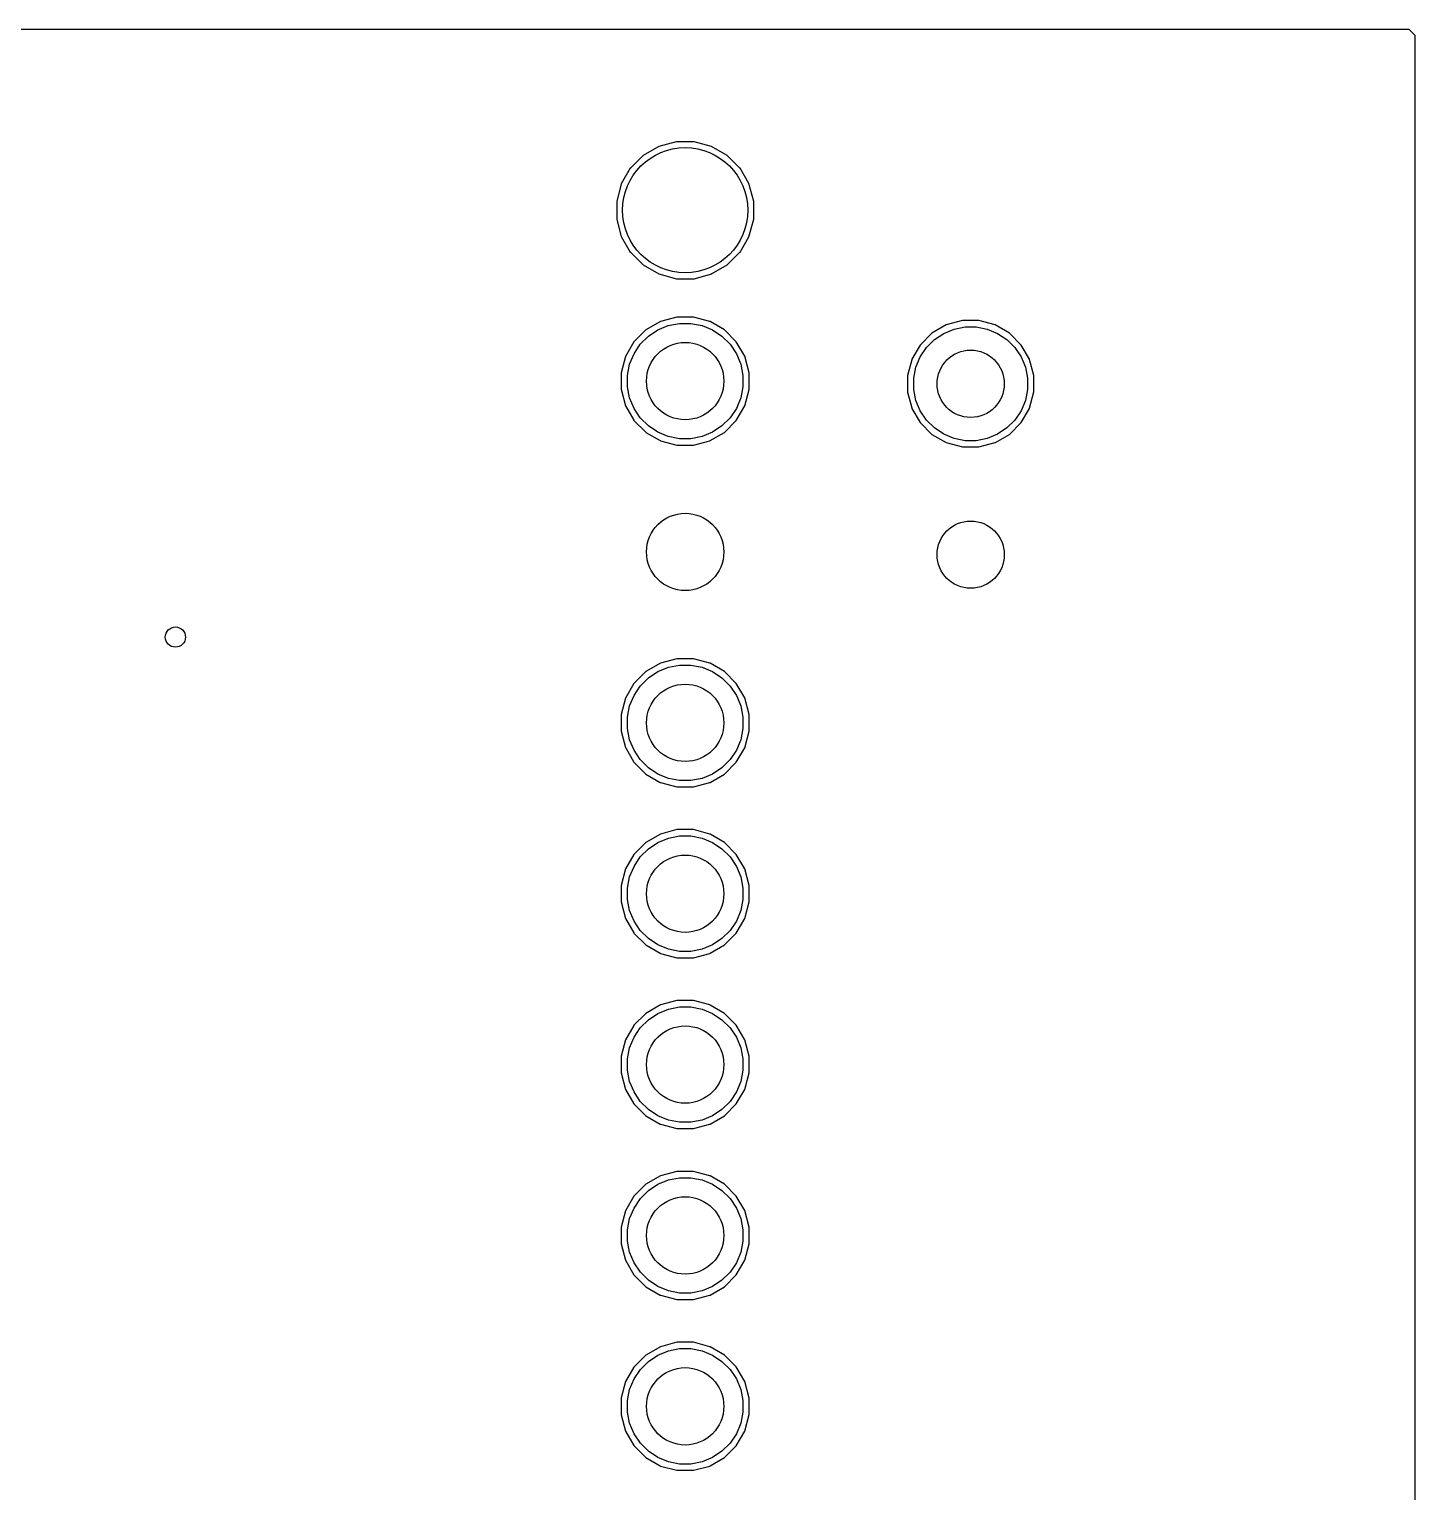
# Model space of a CAD drawing. Header units: inches. Extents: x 5.04 to 6.66, y -5.01 to -3.26.
# Drawn here: x 5.846 to 6.657, y -4.12 to -3.264 of the extents above; entities that cross this region are included whole.
import ezdxf

# ---------------------------------------------------------------- set-up
doc = ezdxf.new("R2010")
doc.units = ezdxf.units.IN
doc.header["$MEASUREMENT"] = 0
doc.layers.add('B.Cu', color=153, linetype='CONTINUOUS', true_color=0x4d7fc4)

msp = doc.modelspace()

# ---------------------------------------------------------------- linework, layer by layer
at = {"layer": 'B.Cu', "linetype": 'CONTINUOUS'}
for p, q in [((5.0389, -3.26378), (6.65402, -3.26378)), ((6.65402, -3.26378), (6.65748, -3.26724)), ((6.65748, -3.26724), (6.65748, -5.00047)), ((6.20575, -3.33764), (6.19835, -3.34508)), ((6.21492, -3.33236), (6.20575, -3.33764)), ((6.21496, -3.33232), (6.21492, -3.33236)), ((6.2252, -3.32957), (6.21496, -3.33232)), ((6.23563, -3.32957), (6.2252, -3.32957)), ((6.24587, -3.33232), (6.23563, -3.32957)), ((6.24591, -3.33236), (6.24587, -3.33232)), ((6.25508, -3.33764), (6.24591, -3.33236)), ((6.26248, -3.34508), (6.25508, -3.33764)), ((6.19831, -3.34512), (6.19295, -3.35433)), ((6.19835, -3.34508), (6.19831, -3.34512)), ((6.26252, -3.34512), (6.26248, -3.34508)), ((6.26776, -3.35413), (6.26252, -3.34512)), ((6.19295, -3.35437), (6.19035, -3.36433)), ((6.19295, -3.35433), (6.19295, -3.35437)), ((6.27055, -3.36449), (6.26776, -3.35413)), ((6.19035, -3.36433), (6.19035, -3.37504)), ((6.27055, -3.37488), (6.27055, -3.36449)), ((6.19035, -3.37504), (6.19299, -3.38512)), ((6.26776, -3.38524), (6.27055, -3.37488)), ((6.19299, -3.38512), (6.19831, -3.39425)), ((6.26252, -3.39425), (6.26776, -3.38524)), ((6.19831, -3.39425), (6.19835, -3.39429)), ((6.19835, -3.39429), (6.20575, -3.40173)), ((6.25508, -3.40173), (6.26248, -3.39429)), ((6.26248, -3.39429), (6.26252, -3.39425)), ((6.20575, -3.40173), (6.21492, -3.40701)), ((6.24591, -3.40701), (6.25508, -3.40173)), ((6.21492, -3.40701), (6.22524, -3.40976)), ((6.22524, -3.40976), (6.23559, -3.40976)), ((6.23559, -3.40976), (6.24594, -3.40701)), ((6.24594, -3.40701), (6.24591, -3.40701)), ((6.20744, -3.43972), (6.20043, -3.44669)), ((6.20748, -3.43969), (6.20744, -3.43972)), ((6.21591, -3.4348), (6.20748, -3.43969)), ((6.20887, -3.44343), (6.2144, -3.43973)), ((6.2144, -3.43973), (6.22055, -3.43719)), ((6.22555, -3.4322), (6.21591, -3.4348)), ((6.22055, -3.43719), (6.22708, -3.43589)), ((6.23524, -3.4322), (6.22555, -3.4322)), ((6.22708, -3.43589), (6.23374, -3.43589)), ((6.23374, -3.43589), (6.24027, -3.43719)), ((6.24492, -3.4348), (6.23524, -3.4322)), ((6.24027, -3.43719), (6.24642, -3.43973)), ((6.24504, -3.43484), (6.24492, -3.4348)), ((6.25339, -3.43969), (6.24504, -3.43484)), ((6.24642, -3.43973), (6.25195, -3.44343)), ((6.26035, -3.44665), (6.25339, -3.43969)), ((6.38319, -3.43685), (6.37488, -3.44165)), ((6.38176, -3.44175), (6.38782, -3.43924)), ((6.39276, -3.43425), (6.38319, -3.43685)), ((6.38782, -3.43924), (6.39426, -3.43796)), ((6.40232, -3.43425), (6.39276, -3.43425)), ((6.39426, -3.43796), (6.40082, -3.43796)), ((6.40082, -3.43796), (6.40725, -3.43924)), ((6.41193, -3.43685), (6.40232, -3.43425)), ((6.40725, -3.43924), (6.41331, -3.44175)), ((6.4202, -3.44165), (6.41189, -3.43685)), ((6.41189, -3.43685), (6.41193, -3.43685)), ((6.20039, -3.44673), (6.19555, -3.4552)), ((6.20043, -3.44669), (6.20039, -3.44673)), ((6.20046, -3.45367), (6.20416, -3.44814)), ((6.20416, -3.44814), (6.20887, -3.44343)), ((6.25195, -3.44343), (6.25666, -3.44814)), ((6.25666, -3.44814), (6.26036, -3.45367)), ((6.26528, -3.45512), (6.26035, -3.44665)), ((6.36791, -3.44862), (6.36315, -3.45685)), ((6.37488, -3.44165), (6.36791, -3.44862)), ((6.37167, -3.45003), (6.37631, -3.44539)), ((6.37631, -3.44539), (6.38176, -3.44175)), ((6.41331, -3.44175), (6.41877, -3.44539)), ((6.41877, -3.44539), (6.42341, -3.45003)), ((6.42717, -3.44862), (6.4202, -3.44165)), ((6.43193, -3.45685), (6.42717, -3.44862)), ((6.19555, -3.4552), (6.19295, -3.4648)), ((6.19792, -3.45982), (6.20046, -3.45367)), ((6.26036, -3.45367), (6.26291, -3.45982)), ((6.26791, -3.46484), (6.26528, -3.45512)), ((6.36303, -3.45717), (6.36059, -3.46642)), ((6.36315, -3.45685), (6.36303, -3.45717)), ((6.36552, -3.46155), (6.36803, -3.45548)), ((6.36803, -3.45548), (6.37167, -3.45003)), ((6.42341, -3.45003), (6.42705, -3.45548)), ((6.42705, -3.45548), (6.42956, -3.46155)), ((6.43197, -3.45697), (6.43193, -3.45685)), ((6.43453, -3.4665), (6.43197, -3.45697)), ((6.19295, -3.4648), (6.19295, -3.47449)), ((6.19662, -3.46635), (6.19792, -3.45982)), ((6.26291, -3.45982), (6.2642, -3.46635)), ((6.26791, -3.46642), (6.26791, -3.46484)), ((6.36424, -3.46798), (6.36552, -3.46155)), ((6.42956, -3.46155), (6.43084, -3.46798)), ((6.19295, -3.47449), (6.19555, -3.48417)), ((6.19662, -3.47301), (6.19662, -3.46635)), ((6.19792, -3.47954), (6.19662, -3.47301)), ((6.2642, -3.47301), (6.26291, -3.47954)), ((6.2642, -3.46635), (6.2642, -3.47301)), ((6.26528, -3.48421), (6.26791, -3.47453)), ((6.26791, -3.47453), (6.26791, -3.46642)), ((6.36059, -3.46642), (6.36059, -3.4761)), ((6.36424, -3.47454), (6.36424, -3.46798)), ((6.36552, -3.48097), (6.36424, -3.47454)), ((6.43084, -3.47454), (6.42956, -3.48097)), ((6.43084, -3.46798), (6.43084, -3.47454)), ((6.43453, -3.47602), (6.43453, -3.4665)), ((6.20046, -3.48569), (6.19792, -3.47954)), ((6.26291, -3.47954), (6.26036, -3.48569)), ((6.36059, -3.4761), (6.36303, -3.48535)), ((6.36803, -3.48703), (6.36552, -3.48097)), ((6.42956, -3.48097), (6.42705, -3.48703)), ((6.43197, -3.48555), (6.43453, -3.47602)), ((6.19555, -3.48417), (6.20039, -3.49264)), ((6.20416, -3.49122), (6.20046, -3.48569)), ((6.20887, -3.49593), (6.20416, -3.49122)), ((6.25666, -3.49122), (6.25195, -3.49593)), ((6.26036, -3.48569), (6.25666, -3.49122)), ((6.26035, -3.49272), (6.26528, -3.48421)), ((6.36303, -3.48535), (6.36315, -3.48567)), ((6.36315, -3.48567), (6.36791, -3.4939)), ((6.37167, -3.49249), (6.36803, -3.48703)), ((6.42705, -3.48703), (6.42341, -3.49249)), ((6.42717, -3.4939), (6.43193, -3.48567)), ((6.43193, -3.48567), (6.43197, -3.48555)), ((6.20039, -3.49264), (6.20043, -3.49268)), ((6.20043, -3.49268), (6.20744, -3.49965)), ((6.20744, -3.49965), (6.20748, -3.49969)), ((6.20748, -3.49969), (6.21583, -3.50453)), ((6.2144, -3.49963), (6.20887, -3.49593)), ((6.22055, -3.50218), (6.2144, -3.49963)), ((6.24642, -3.49963), (6.24027, -3.50218)), ((6.24504, -3.50453), (6.25339, -3.49969)), ((6.25195, -3.49593), (6.24642, -3.49963)), ((6.25339, -3.49969), (6.26035, -3.49272)), ((6.36791, -3.4939), (6.37488, -3.50087)), ((6.37631, -3.49713), (6.37167, -3.49249)), ((6.38176, -3.50077), (6.37631, -3.49713)), ((6.41877, -3.49713), (6.41331, -3.50077)), ((6.42341, -3.49249), (6.41877, -3.49713)), ((6.4202, -3.50087), (6.42717, -3.4939)), ((6.21583, -3.50453), (6.21602, -3.50461)), ((6.21602, -3.50461), (6.22551, -3.50713)), ((6.22708, -3.50347), (6.22055, -3.50218)), ((6.22551, -3.50713), (6.23531, -3.50713)), ((6.23374, -3.50347), (6.22708, -3.50347)), ((6.24027, -3.50218), (6.23374, -3.50347)), ((6.23531, -3.50713), (6.24484, -3.50461)), ((6.24484, -3.50461), (6.24504, -3.50453)), ((6.37488, -3.50087), (6.38311, -3.50563)), ((6.38782, -3.50328), (6.38176, -3.50077)), ((6.38311, -3.50563), (6.38323, -3.50567)), ((6.38323, -3.50567), (6.3928, -3.50823)), ((6.39426, -3.50456), (6.38782, -3.50328)), ((6.3928, -3.50823), (6.40228, -3.50823)), ((6.40082, -3.50456), (6.39426, -3.50456)), ((6.40725, -3.50328), (6.40082, -3.50456)), ((6.40228, -3.50823), (6.41185, -3.50567)), ((6.41331, -3.50077), (6.40725, -3.50328)), ((6.41185, -3.50567), (6.41197, -3.50563)), ((6.41197, -3.50563), (6.4202, -3.50087)), ((6.21591, -3.6348), (6.20748, -3.63969)), ((6.21441, -3.63973), (6.22056, -3.63719)), ((6.22555, -3.6322), (6.21591, -3.6348)), ((6.22056, -3.63719), (6.22708, -3.63589)), ((6.23524, -3.6322), (6.22555, -3.6322)), ((6.22708, -3.63589), (6.23374, -3.63589)), ((6.23374, -3.63589), (6.24027, -3.63719)), ((6.24492, -3.6348), (6.23524, -3.6322)), ((6.24027, -3.63719), (6.24642, -3.63973)), ((6.24504, -3.63484), (6.24492, -3.6348)), ((6.25339, -3.63969), (6.24504, -3.63484)), ((6.20744, -3.63972), (6.20043, -3.64669)), ((6.20416, -3.64814), (6.20887, -3.64343)), ((6.20748, -3.63969), (6.20744, -3.63972)), ((6.20887, -3.64343), (6.21441, -3.63973)), ((6.24642, -3.63973), (6.25195, -3.64343)), ((6.25195, -3.64343), (6.25666, -3.64814)), ((6.26035, -3.64665), (6.25339, -3.63969)), ((6.20039, -3.64673), (6.19555, -3.6552)), ((6.19792, -3.65982), (6.20047, -3.65367)), ((6.20043, -3.64669), (6.20039, -3.64673)), ((6.20047, -3.65367), (6.20416, -3.64814)), ((6.25666, -3.64814), (6.26036, -3.65367)), ((6.26528, -3.65512), (6.26035, -3.64665)), ((6.26036, -3.65367), (6.26291, -3.65982)), ((6.19555, -3.6552), (6.19295, -3.6648)), ((6.19662, -3.66635), (6.19792, -3.65982)), ((6.26291, -3.65982), (6.26421, -3.66635)), ((6.26791, -3.66484), (6.26528, -3.65512)), ((6.19295, -3.6648), (6.19295, -3.67449)), ((6.19662, -3.67301), (6.19662, -3.66635)), ((6.26421, -3.66635), (6.26421, -3.67301)), ((6.26791, -3.67453), (6.26791, -3.66484)), ((6.19295, -3.67449), (6.19555, -3.68421)), ((6.19792, -3.67954), (6.19662, -3.67301)), ((6.20047, -3.68569), (6.19792, -3.67954)), ((6.26291, -3.67954), (6.26036, -3.68569)), ((6.26421, -3.67301), (6.26291, -3.67954)), ((6.26528, -3.68425), (6.26791, -3.67453)), ((6.19555, -3.68421), (6.19559, -3.68425)), ((6.19559, -3.68425), (6.20039, -3.69264)), ((6.20416, -3.69122), (6.20047, -3.68569)), ((6.26036, -3.68569), (6.25666, -3.69122)), ((6.26035, -3.69272), (6.26528, -3.68425)), ((6.20039, -3.69264), (6.20043, -3.69268)), ((6.20043, -3.69268), (6.20744, -3.69965)), ((6.20887, -3.69593), (6.20416, -3.69122)), ((6.21441, -3.69963), (6.20887, -3.69593)), ((6.25195, -3.69593), (6.24642, -3.69963)), ((6.25666, -3.69122), (6.25195, -3.69593)), ((6.25339, -3.69969), (6.26035, -3.69272)), ((6.20744, -3.69965), (6.20748, -3.69969)), ((6.20748, -3.69969), (6.21583, -3.70453)), ((6.22056, -3.70218), (6.21441, -3.69963)), ((6.21583, -3.70453), (6.21602, -3.70461)), ((6.21602, -3.70461), (6.22551, -3.70713)), ((6.22708, -3.70347), (6.22056, -3.70218)), ((6.23374, -3.70347), (6.22708, -3.70347)), ((6.24027, -3.70218), (6.23374, -3.70347)), ((6.23531, -3.70713), (6.24484, -3.70461)), ((6.24642, -3.69963), (6.24027, -3.70218)), ((6.24484, -3.70461), (6.24504, -3.70453)), ((6.24504, -3.70453), (6.25339, -3.69969)), ((6.22551, -3.70713), (6.23531, -3.70713)), ((6.20744, -3.73972), (6.20043, -3.74669)), ((6.20748, -3.73969), (6.20744, -3.73972)), ((6.21591, -3.7348), (6.20748, -3.73969)), ((6.20887, -3.74343), (6.21441, -3.73973)), ((6.21441, -3.73973), (6.22056, -3.73719)), ((6.22555, -3.7322), (6.21591, -3.7348)), ((6.22056, -3.73719), (6.22708, -3.73589)), ((6.23524, -3.7322), (6.22555, -3.7322)), ((6.22708, -3.73589), (6.23374, -3.73589)), ((6.23374, -3.73589), (6.24027, -3.73719)), ((6.24492, -3.7348), (6.23524, -3.7322)), ((6.24027, -3.73719), (6.24642, -3.73973)), ((6.24504, -3.73484), (6.24492, -3.7348)), ((6.25339, -3.73969), (6.24504, -3.73484)), ((6.24642, -3.73973), (6.25196, -3.74343)), ((6.26035, -3.74665), (6.25339, -3.73969)), ((6.20035, -3.74681), (6.19555, -3.7552)), ((6.20043, -3.74669), (6.20035, -3.74681)), ((6.20047, -3.75367), (6.20416, -3.74814)), ((6.20416, -3.74814), (6.20887, -3.74343)), ((6.25196, -3.74343), (6.25666, -3.74814)), ((6.25666, -3.74814), (6.26036, -3.75367)), ((6.26528, -3.75512), (6.26035, -3.74665)), ((6.19555, -3.7552), (6.19295, -3.7648)), ((6.19792, -3.75982), (6.20047, -3.75367)), ((6.26036, -3.75367), (6.26291, -3.75982)), ((6.26791, -3.76484), (6.26528, -3.75512)), ((6.19295, -3.7648), (6.19295, -3.77449)), ((6.19662, -3.76635), (6.19792, -3.75982)), ((6.26291, -3.75982), (6.26421, -3.76635)), ((6.26791, -3.77453), (6.26791, -3.76484)), ((6.19662, -3.77301), (6.19662, -3.76635)), ((6.19792, -3.77954), (6.19662, -3.77301)), ((6.26421, -3.77301), (6.26291, -3.77954)), ((6.26421, -3.76635), (6.26421, -3.77301)), ((6.19295, -3.77449), (6.19555, -3.78417)), ((6.20047, -3.78569), (6.19792, -3.77954)), ((6.26291, -3.77954), (6.26036, -3.78569)), ((6.26528, -3.78421), (6.26791, -3.77453)), ((6.19555, -3.78417), (6.20039, -3.79264)), ((6.20416, -3.79122), (6.20047, -3.78569)), ((6.20887, -3.79593), (6.20416, -3.79122)), ((6.25666, -3.79122), (6.25196, -3.79593)), ((6.26036, -3.78569), (6.25666, -3.79122)), ((6.26035, -3.79272), (6.26528, -3.78421)), ((6.20039, -3.79264), (6.20043, -3.79268)), ((6.20043, -3.79268), (6.20744, -3.79965)), ((6.20744, -3.79965), (6.20748, -3.79969)), ((6.20748, -3.79969), (6.21583, -3.80453)), ((6.21441, -3.79963), (6.20887, -3.79593)), ((6.22056, -3.80218), (6.21441, -3.79963)), ((6.24642, -3.79963), (6.24027, -3.80218)), ((6.24504, -3.80453), (6.25339, -3.79969)), ((6.25196, -3.79593), (6.24642, -3.79963)), ((6.25339, -3.79969), (6.26035, -3.79272)), ((6.21583, -3.80453), (6.21602, -3.80461)), ((6.21602, -3.80461), (6.22551, -3.80713)), ((6.22708, -3.80347), (6.22056, -3.80218)), ((6.22551, -3.80713), (6.23531, -3.80713)), ((6.23374, -3.80347), (6.22708, -3.80347)), ((6.24027, -3.80218), (6.23374, -3.80347)), ((6.23531, -3.80713), (6.24484, -3.80461)), ((6.24484, -3.80461), (6.24504, -3.80453)), ((6.22555, -3.8322), (6.21591, -3.8348)), ((6.23524, -3.8322), (6.22555, -3.8322)), ((6.24492, -3.8348), (6.23524, -3.8322)), ((6.20744, -3.83972), (6.20043, -3.84669)), ((6.20748, -3.83969), (6.20744, -3.83972)), ((6.21591, -3.8348), (6.20748, -3.83969)), ((6.20887, -3.84343), (6.21441, -3.83973)), ((6.21441, -3.83973), (6.22056, -3.83719)), ((6.22056, -3.83719), (6.22709, -3.83589)), ((6.22709, -3.83589), (6.23374, -3.83589)), ((6.23374, -3.83589), (6.24027, -3.83719)), ((6.24027, -3.83719), (6.24642, -3.83973)), ((6.24504, -3.83484), (6.24492, -3.8348)), ((6.25339, -3.83969), (6.24504, -3.83484)), ((6.24642, -3.83973), (6.25196, -3.84343)), ((6.26035, -3.84665), (6.25339, -3.83969)), ((6.20039, -3.84673), (6.19555, -3.8552)), ((6.20043, -3.84669), (6.20039, -3.84673)), ((6.20047, -3.85367), (6.20416, -3.84814)), ((6.20416, -3.84814), (6.20887, -3.84343)), ((6.25196, -3.84343), (6.25666, -3.84814)), ((6.25666, -3.84814), (6.26036, -3.85367)), ((6.26528, -3.85512), (6.26035, -3.84665)), ((6.19555, -3.8552), (6.19295, -3.8648)), ((6.19662, -3.86635), (6.19792, -3.85982)), ((6.19792, -3.85982), (6.20047, -3.85367)), ((6.26036, -3.85367), (6.26291, -3.85982)), ((6.26291, -3.85982), (6.26421, -3.86635)), ((6.26791, -3.86484), (6.26528, -3.85512)), ((6.19295, -3.8648), (6.19295, -3.87449)), ((6.19662, -3.87301), (6.19662, -3.86635)), ((6.26421, -3.86635), (6.26421, -3.87301)), ((6.26791, -3.87453), (6.26791, -3.86484)), ((6.19295, -3.87449), (6.19555, -3.88417)), ((6.19792, -3.87954), (6.19662, -3.87301)), ((6.26421, -3.87301), (6.26291, -3.87954)), ((6.26528, -3.88421), (6.26791, -3.87453)), ((6.19555, -3.88417), (6.20039, -3.89264)), ((6.20047, -3.88569), (6.19792, -3.87954)), ((6.20416, -3.89122), (6.20047, -3.88569)), ((6.26036, -3.88569), (6.25666, -3.89122)), ((6.26035, -3.89272), (6.26528, -3.88421)), ((6.26291, -3.87954), (6.26036, -3.88569)), ((6.20039, -3.89264), (6.20043, -3.89268)), ((6.20043, -3.89268), (6.20744, -3.89965)), ((6.20887, -3.89593), (6.20416, -3.89122)), ((6.25666, -3.89122), (6.25196, -3.89593)), ((6.25339, -3.89969), (6.26035, -3.89272)), ((6.20744, -3.89965), (6.20748, -3.89969)), ((6.20748, -3.89969), (6.21583, -3.90453)), ((6.21441, -3.89963), (6.20887, -3.89593)), ((6.22056, -3.90218), (6.21441, -3.89963)), ((6.22709, -3.90347), (6.22056, -3.90218)), ((6.24027, -3.90218), (6.23374, -3.90347)), ((6.24642, -3.89963), (6.24027, -3.90218)), ((6.24504, -3.90453), (6.25339, -3.89969)), ((6.25196, -3.89593), (6.24642, -3.89963)), ((6.21583, -3.90453), (6.21602, -3.90461)), ((6.21602, -3.90461), (6.22551, -3.90713)), ((6.22551, -3.90713), (6.23531, -3.90713)), ((6.23374, -3.90347), (6.22709, -3.90347)), ((6.23531, -3.90713), (6.24484, -3.90461)), ((6.24484, -3.90461), (6.24504, -3.90453)), ((6.21591, -3.9348), (6.20748, -3.93969)), ((6.22555, -3.9322), (6.21591, -3.9348)), ((6.22056, -3.93719), (6.22709, -3.93589)), ((6.23524, -3.9322), (6.22555, -3.9322)), ((6.22709, -3.93589), (6.23374, -3.93589)), ((6.23374, -3.93589), (6.24027, -3.93719)), ((6.24492, -3.9348), (6.23524, -3.9322)), ((6.24504, -3.93484), (6.24492, -3.9348)), ((6.25339, -3.93969), (6.24504, -3.93484)), ((6.20744, -3.93972), (6.20043, -3.94669)), ((6.20417, -3.94814), (6.20887, -3.94343)), ((6.20748, -3.93969), (6.20744, -3.93972)), ((6.20887, -3.94343), (6.21441, -3.93973)), ((6.21441, -3.93973), (6.22056, -3.93719)), ((6.24027, -3.93719), (6.24642, -3.93973)), ((6.24642, -3.93973), (6.25196, -3.94343)), ((6.25196, -3.94343), (6.25666, -3.94814)), ((6.26035, -3.94665), (6.25339, -3.93969)), ((6.20039, -3.94673), (6.19555, -3.9552)), ((6.19792, -3.95982), (6.20047, -3.95367)), ((6.20043, -3.94669), (6.20039, -3.94673)), ((6.20047, -3.95367), (6.20417, -3.94814)), ((6.25666, -3.94814), (6.26036, -3.95367)), ((6.26528, -3.95512), (6.26035, -3.94665)), ((6.26036, -3.95367), (6.26291, -3.95982)), ((6.19555, -3.9552), (6.19295, -3.9648)), ((6.19662, -3.96635), (6.19792, -3.95982)), ((6.26291, -3.95982), (6.26421, -3.96635)), ((6.26791, -3.96484), (6.26528, -3.95512)), ((6.19295, -3.9648), (6.19295, -3.97449)), ((6.19662, -3.97301), (6.19662, -3.96635)), ((6.26421, -3.96635), (6.26421, -3.97301)), ((6.26791, -3.97453), (6.26791, -3.96484)), ((6.19295, -3.97449), (6.19555, -3.98417)), ((6.19792, -3.97954), (6.19662, -3.97301)), ((6.20047, -3.98569), (6.19792, -3.97954)), ((6.26291, -3.97954), (6.26036, -3.98569)), ((6.26421, -3.97301), (6.26291, -3.97954)), ((6.26528, -3.98421), (6.26791, -3.97453)), ((6.19555, -3.98417), (6.20039, -3.99264)), ((6.20417, -3.99122), (6.20047, -3.98569)), ((6.26036, -3.98569), (6.25666, -3.99122)), ((6.26035, -3.99272), (6.26528, -3.98421)), ((6.20039, -3.99264), (6.20043, -3.99268)), ((6.20043, -3.99268), (6.20744, -3.99965)), ((6.20887, -3.99593), (6.20417, -3.99122)), ((6.21441, -3.99963), (6.20887, -3.99593)), ((6.25196, -3.99593), (6.24642, -3.99963)), ((6.25666, -3.99122), (6.25196, -3.99593)), ((6.25339, -3.99969), (6.26035, -3.99272)), ((6.20744, -3.99965), (6.20748, -3.99969)), ((6.20748, -3.99969), (6.21583, -4.00453)), ((6.22056, -4.00218), (6.21441, -3.99963)), ((6.21583, -4.00453), (6.21602, -4.00461)), ((6.21602, -4.00461), (6.22551, -4.00713)), ((6.22709, -4.00347), (6.22056, -4.00218)), ((6.23374, -4.00347), (6.22709, -4.00347)), ((6.24027, -4.00218), (6.23374, -4.00347)), ((6.23531, -4.00713), (6.24484, -4.00461)), ((6.24642, -3.99963), (6.24027, -4.00218)), ((6.24484, -4.00461), (6.24504, -4.00453)), ((6.24504, -4.00453), (6.25339, -3.99969)), ((6.22551, -4.00713), (6.23531, -4.00713)), ((6.20744, -4.03972), (6.20043, -4.04669)), ((6.20748, -4.03969), (6.20744, -4.03972)), ((6.21591, -4.0348), (6.20748, -4.03969)), ((6.20887, -4.04343), (6.21441, -4.03973)), ((6.21441, -4.03973), (6.22056, -4.03719)), ((6.22555, -4.0322), (6.21591, -4.0348)), ((6.22056, -4.03719), (6.22709, -4.03589)), ((6.23524, -4.0322), (6.22555, -4.0322)), ((6.22709, -4.03589), (6.23374, -4.03589)), ((6.23374, -4.03589), (6.24027, -4.03719)), ((6.24492, -4.0348), (6.23524, -4.0322)), ((6.24027, -4.03719), (6.24642, -4.03973)), ((6.24504, -4.03484), (6.24492, -4.0348)), ((6.25339, -4.03969), (6.24504, -4.03484)), ((6.24642, -4.03973), (6.25196, -4.04343)), ((6.26035, -4.04665), (6.25339, -4.03969)), ((6.20039, -4.04673), (6.19555, -4.0552)), ((6.20043, -4.04669), (6.20039, -4.04673)), ((6.20047, -4.05367), (6.20417, -4.04814)), ((6.20417, -4.04814), (6.20887, -4.04343)), ((6.25196, -4.04343), (6.25666, -4.04814)), ((6.25666, -4.04814), (6.26036, -4.05367)), ((6.26528, -4.05512), (6.26035, -4.04665)), ((6.19551, -4.05524), (6.19299, -4.06476)), ((6.19555, -4.0552), (6.19551, -4.05524)), ((6.19792, -4.05982), (6.20047, -4.05367)), ((6.26036, -4.05367), (6.26291, -4.05982)), ((6.26791, -4.06484), (6.26528, -4.05512)), ((6.19299, -4.06476), (6.19299, -4.07457)), ((6.19662, -4.06635), (6.19792, -4.05982)), ((6.26291, -4.05982), (6.26421, -4.06635)), ((6.26791, -4.07453), (6.26791, -4.06484)), ((6.19662, -4.07301), (6.19662, -4.06635)), ((6.19792, -4.07954), (6.19662, -4.07301)), ((6.26421, -4.07301), (6.26291, -4.07954)), ((6.26421, -4.06635), (6.26421, -4.07301)), ((6.19299, -4.07457), (6.19551, -4.08413)), ((6.20047, -4.08569), (6.19792, -4.07954)), ((6.26291, -4.07954), (6.26036, -4.08569)), ((6.26528, -4.08421), (6.26791, -4.07453)), ((6.19551, -4.08413), (6.19555, -4.08417)), ((6.19555, -4.08417), (6.20039, -4.09264)), ((6.20417, -4.09122), (6.20047, -4.08569)), ((6.26036, -4.08569), (6.25666, -4.09122)), ((6.26035, -4.09272), (6.26528, -4.08421)), ((6.20039, -4.09264), (6.20043, -4.09268)), ((6.20043, -4.09268), (6.20744, -4.09965)), ((6.20887, -4.09593), (6.20417, -4.09122)), ((6.20744, -4.09965), (6.20748, -4.09969)), ((6.20748, -4.09969), (6.21583, -4.10453)), ((6.21441, -4.09963), (6.20887, -4.09593)), ((6.22056, -4.10218), (6.21441, -4.09963)), ((6.24642, -4.09963), (6.24027, -4.10218)), ((6.24504, -4.10453), (6.25339, -4.09969)), ((6.25196, -4.09593), (6.24642, -4.09963)), ((6.25666, -4.09122), (6.25196, -4.09593)), ((6.25339, -4.09969), (6.26035, -4.09272)), ((6.21583, -4.10453), (6.21602, -4.10461)), ((6.21602, -4.10461), (6.22551, -4.10713)), ((6.22709, -4.10347), (6.22056, -4.10218)), ((6.22551, -4.10713), (6.23531, -4.10713)), ((6.23374, -4.10347), (6.22709, -4.10347)), ((6.24027, -4.10218), (6.23374, -4.10347)), ((6.23531, -4.10713), (6.24484, -4.10461)), ((6.24484, -4.10461), (6.24504, -4.10453))]:
    msp.add_line(p, q, dxfattribs=at)
at = {"layer": 'B.Cu'}
for centre, radius in [((6.23041, -3.36968), 0.03661), ((6.23041, -3.36968), 0.03661), ((6.23041, -3.46968), 0.02264), ((6.23041, -3.46968), 0.02264), ((6.39754, -3.47126), 0.01969), ((6.39754, -3.47126), 0.01969), ((6.23041, -3.56968), 0.02264), ((6.23041, -3.56968), 0.02264), ((6.39754, -3.57126), 0.01969), ((6.39754, -3.57126), 0.01969), ((5.932, -3.6195), 0.00591), ((5.932, -3.6195), 0.00591), ((6.23041, -3.66968), 0.02264), ((6.23041, -3.66968), 0.02264), ((6.23041, -3.76968), 0.02264), ((6.23041, -3.76968), 0.02264), ((6.23041, -3.86968), 0.02264), ((6.23041, -3.86968), 0.02264), ((6.23041, -3.96968), 0.02264), ((6.23041, -3.96968), 0.02264), ((6.23042, -4.06968), 0.02264), ((6.23042, -4.06968), 0.02264)]:
    msp.add_circle(centre, radius, dxfattribs=at)

doc.saveas('drawing.dxf')
